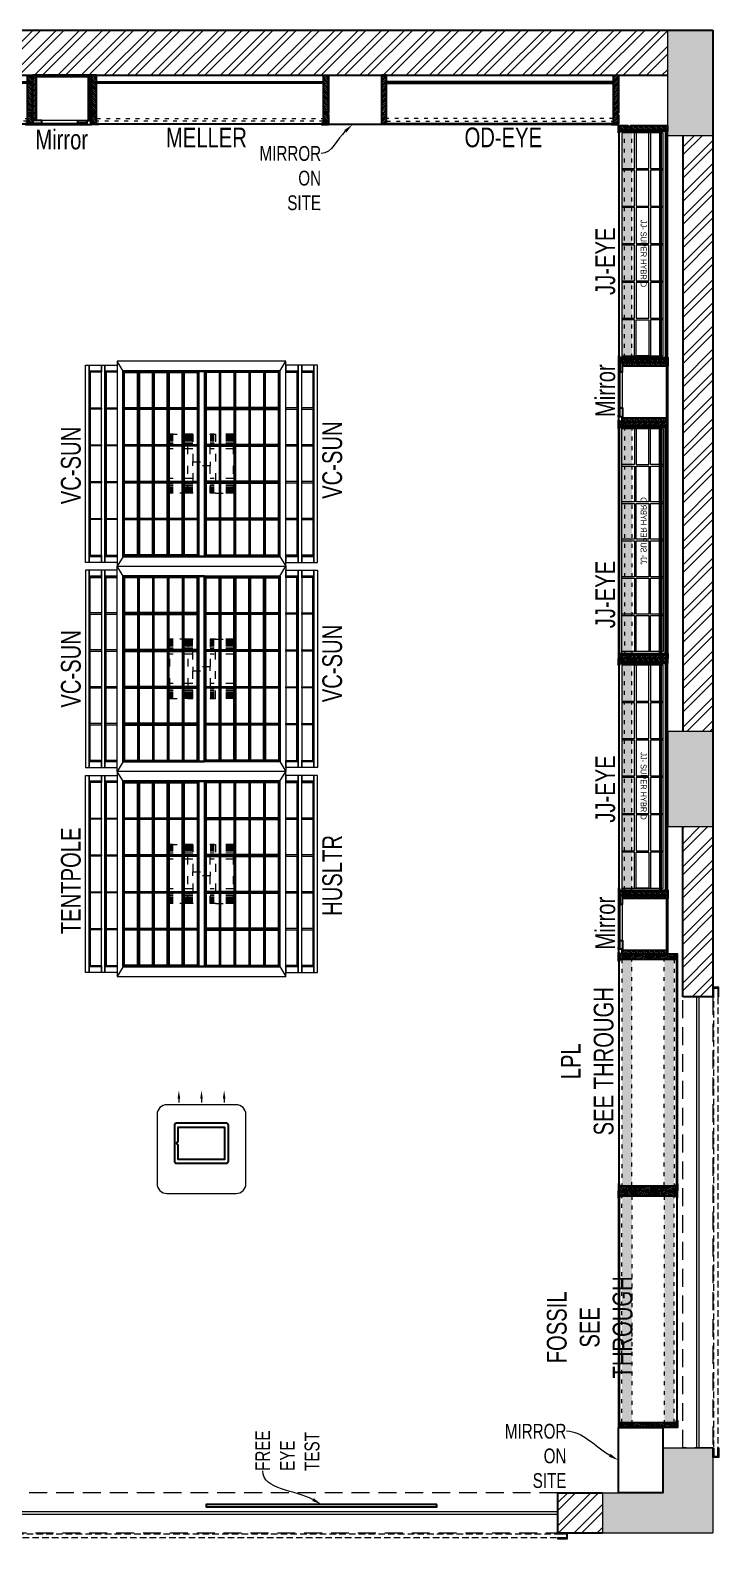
# Model space of a CAD drawing. Header units: feet. Extents: x 2963186 to 2977669, y -5470406 to -5462756.
# Drawn here: x 2974179 to 2977669, y -5470406 to -5462756 of the extents above; entities that cross this region are included whole.
import ezdxf
from ezdxf import colors
from ezdxf.entities.mleader import LeaderData, LeaderLine
from ezdxf.math import Vec2, Vec3

# ---------------------------------------------------------------- set-up
doc = ezdxf.new("R2010")
doc.units = ezdxf.units.FT
doc.header["$LTSCALE"] = 33
doc.header["$MEASUREMENT"] = 0
for name, pattern in [('a_p6_plan_L18$0$HIDDEN', [0.375, 0.25, -0.125]), ('ACAD_ISO03W100', [30, 12, -18]), ('HIDDENX2', [0.75, 0.5, -0.25])]:
    doc.linetypes.add(name, pattern=pattern)
for name, color, linetype, lineweight in [('A-Glazing', 4, 'Continuous', 20), ('A-shutter', 8, 'Continuous', 18), ('beam', 90, 'Continuous', 9), ('Column', 243, 'Continuous', 9), ('LENS-DIM', 252, 'Continuous', 5), ('LENS-PARTITION', 21, 'Continuous', 25), ('LENS-TEXT', 31, 'Continuous', 5), ('LENS_DIMENSION', 193, 'Continuous', 0), ('LENS_TEXT', 31, 'Continuous', 5), ('LK-FF&E FLOOR', 1, 'Continuous', 9), ('LK-FF&E WALL', 1, 'Continuous', 9), ('LN-ELEVATION-1', 81, 'Continuous', 25), ('LN-ELEVATION-2', 103, 'Continuous', 20), ('LN-ELEVATION-3', 125, 'Continuous', 18), ('LN-ELEVATION-4', 145, 'Continuous', 13), ('LN-ELEVATION-5', 167, 'Continuous', 5), ('LN-HATCH', 251, 'Continuous', 0), ('PLANO-TXT', 252, 'Continuous', 5), ('rolling shutter', 1, 'Continuous', 5)]:
    doc.layers.add(name, color=color, linetype=linetype, lineweight=lineweight)
doc.layers.add('A-WALL', color=1, linetype='Continuous')
doc.styles.add('LK TXT', font='GILC____.TTF', dxfattribs={"height": 100})
doc.styles.get("Standard").update_dxf_attribs({"font": 'GILC____.TTF'})
pattern_1 = [(45, (-583869.1914, 43752.887), (3.31456304, 12.1533978), [15.625, -3.125, 0, -3.125])]
pattern_2 = [(45, (0, 0), (1.683798, 6.173926), [7.9375, -1.5875, 0, -1.5875])]

# ---------------------------------------------------------------- blocks, each defined once
blk = doc.blocks.new('MIRROR')
at = {"layer": 'LN-HATCH', "ltscale": 0.5}
h = blk.add_hatch(dxfattribs=at)
h.set_pattern_fill('ANSI31', color=256, scale=2)
h.set_pattern_definition([(45, (4060433.7416, 1708720.787), (-4.4901280605, 4.4901280605), [])])
h.paths.add_polyline_path([(212.9, 101.3), (230.9, 101.3), (230.9, -127.7), (212.9, -127.7)])
h.paths.add_polyline_path([(230.9, 95.3), (494.9, 95.3), (494.9, 101.3), (230.9, 101.3)])
h.paths.add_polyline_path([(512.9, 101.3), (494.9, 101.3), (494.9, -127.7), (512.9, -127.7)])
at = {"layer": 'Defpoints'}
blk.add_lwpolyline([(512.9, 101.3), (212.9, 101.3), (212.9, -148.7), (512.9, -148.7)], close=True, dxfattribs=at)
at = {"layer": 'LN-ELEVATION-1'}
for points in [[(212.9, 101.3), (230.9, 101.3), (230.9, -127.7), (212.9, -127.7)], [(230.9, 95.3), (494.9, 95.3), (494.9, 101.3), (230.9, 101.3)], [(512.9, 101.3), (494.9, 101.3), (494.9, -127.7), (512.9, -127.7)], [(259.9, -141.7), (259.9, -127.7), (214.9, -127.7), (214.9, -148.7), (223.9, -148.7), (223.9, -147.2), (216.4, -147.2), (216.4, -141.7)], [(442.9, -141.7), (442.9, -127.7), (487.9, -127.7), (487.9, -148.7), (478.9, -148.7), (478.9, -147.2), (486.4, -147.2), (486.4, -141.7)], [(504.9, -148.7), (504.9, -147.2), (509.4, -147.2), (509.4, -129.2), (487.9, -129.2), (487.9, -127.7), (510.9, -127.7), (510.9, -148.7)]]:
    blk.add_lwpolyline(points, close=True, dxfattribs=at)
at = {"layer": 'LN-ELEVATION-2', "color": 4, "lineweight": 0}
blk.add_lwpolyline([(216.4, -141.7), (486.4, -141.7), (486.4, -147.2), (216.4, -147.2)], close=True, dxfattribs=at)
at = {"layer": 'LN-ELEVATION-2'}
blk.add_lwpolyline([(259.9, -141.7), (442.9, -141.7), (442.9, -127.7), (259.9, -127.7)], close=True, dxfattribs=at)
at = {"layer": 'LN-ELEVATION-4', "ltscale": 0.5}
blk.add_line((478.9, -148.7), (223.9, -148.7), dxfattribs=at)
blk = doc.blocks.new('JJ SHD 1200')
at = {"layer": 'LN-ELEVATION-5'}
h = blk.add_hatch(color=177, dxfattribs=at)
h.dxf.hatch_style = 1
h.paths.add_polyline_path([(1182, 68), (32, 68), (32, 18), (1182, 18)])
at = {"layer": 'LN-HATCH', "ltscale": 0.5}
h = blk.add_hatch(dxfattribs=at)
h.set_pattern_fill('ANSI31', color=256, scale=2)
h.set_pattern_definition([(45, (4097602.2716, 1708830.267), (-4.4901280605, 4.4901280605), [])])
h.paths.add_polyline_path([(1207, 250), (1207, 60), (1201, 60), (1201, 50), (1207, 50), (1207, 6), (1182, 6), (1182, 250)])
h.paths.add_polyline_path([(32, 210), (1182, 210), (1182, 216), (32, 216)])
h.paths.add_polyline_path([(1172, 6), (1172, 0), (1207, 0), (1207, 6)])
h.paths.add_polyline_path([(7, 250), (7, 60), (13, 60), (13, 50), (7, 50), (7, 6), (32, 6), (32, 250)])
h.paths.add_polyline_path([(42, 6), (42, 0), (7, 0), (7, 6)])
at = {"layer": 'LN-ELEVATION-1', "ltscale": 0.5}
for points in [[(7, 250), (7, 60), (13, 60), (13, 50), (7, 50), (7, 6), (25, 6), (25, 250)], [(7, 250), (7, 60), (13, 60), (13, 50), (7, 50), (7, 6), (32, 6), (32, 250)], [(25, 238), (1189, 238), (1189, 244), (25, 244)], [(1207, 250), (1207, 60), (1201, 60), (1201, 50), (1207, 50), (1207, 6), (1182, 6), (1182, 250)], [(1207, 250), (1207, 60), (1201, 60), (1201, 50), (1207, 50), (1207, 6), (1189, 6), (1189, 250)], [(32, 210), (1182, 210), (1182, 216), (32, 216)], [(42, 6), (42, 0), (7, 0), (7, 6)], [(42, 6), (42, 0), (7, 0), (7, 6)], [(1172, 6), (1172, 0), (1207, 0), (1207, 6)], [(1172, 6), (1172, 0), (1207, 0), (1207, 6)]]:
    blk.add_lwpolyline(points, close=True, dxfattribs=at)
at = {"layer": 'LN-ELEVATION-3', "ltscale": 0.5}
for p, q in [((1189, 250), (25, 250)), ((1182, 250), (32, 250)), ((1172, 6), (42, 6)), ((1172, 6), (42, 6)), ((42, 0), (1172, 0)), ((42, 0), (1172, 0))]:
    blk.add_line(p, q, dxfattribs=at)
for points in [[(1172, 226), (42, 226), (42, 18), (1172, 18)], [(223.7, 226), (42, 226), (42, 162), (223.7, 162)], [(223.7, 154), (42, 154), (42, 90), (223.7, 90)], [(413.3, 226), (231.7, 226), (231.7, 162), (413.3, 162)], [(413.3, 154), (231.7, 154), (231.7, 90), (413.3, 90)], [(603, 226), (421.3, 226), (421.3, 162), (603, 162)], [(603, 154), (421.3, 154), (421.3, 90), (603, 90)], [(792.7, 226), (611, 226), (611, 162), (792.7, 162)], [(792.7, 154), (611, 154), (611, 90), (792.7, 90)], [(982.3, 226), (800.7, 226), (800.7, 162), (982.3, 162)], [(982.3, 154), (800.7, 154), (800.7, 90), (982.3, 90)], [(1172, 226), (990.3, 226), (990.3, 162), (1172, 162)], [(1172, 90), (990.3, 90), (990.3, 154), (1172, 154)], [(223.7, 82), (42, 82), (42, 18), (223.7, 18)], [(413.3, 82), (231.7, 82), (231.7, 18), (413.3, 18)], [(603, 82), (421.3, 82), (421.3, 18), (603, 18)], [(792.7, 82), (611, 82), (611, 18), (792.7, 18)], [(982.3, 82), (800.7, 82), (800.7, 18), (982.3, 18)], [(1172, 82), (990.3, 82), (990.3, 18), (1172, 18)]]:
    blk.add_lwpolyline(points, close=True, dxfattribs=at)
at = {"layer": 'LN-ELEVATION-4', "linetype": 'ACAD_ISO03W100', "ltscale": 0.05}
for points in [[(1182, 68), (32, 68), (32, 18), (1182, 18)], [(1182, 30), (32, 30), (32, 18), (1182, 18)]]:
    blk.add_lwpolyline(points, close=True, dxfattribs=at)
at = {"layer": 'LK-FF&E WALL', "ltscale": 0.5, "insert": (482.5, 142.3), "char_height": 30, "attachment_point": 1}
blk.add_mtext_dynamic_manual_height_columns('\\pt120;JJ- SUPER HYBRID', width=526.835, gutter_width=500, heights=[0], dxfattribs=at)
blk = doc.blocks.new('JJ STSH 1200')
at = {"layer": 'LN-HATCH', "ltscale": 0.5}
h = blk.add_hatch(dxfattribs=at)
h.set_pattern_fill('ANSI36', color=256, scale=50)
h.set_pattern_definition(pattern_1)
h.paths.add_polyline_path([(-565, 294), (-565, 300), (-600, 300), (-600, 294)])
h = blk.add_hatch(dxfattribs=at)
h.set_pattern_fill('ANSI36', color=256, scale=50)
h.set_pattern_definition(pattern_1)
h.paths.add_polyline_path([(-575, 294), (-600, 294), (-600, 250), (-600, 240), (-600, 6), (-575, 6)])
h = blk.add_hatch(dxfattribs=at)
h.set_pattern_fill('ANSI36', color=256)
h.set_pattern_definition(pattern_2)
h.paths.add_polyline_path([(575, 282), (-575, 282), (-575, 232), (575, 232)])
h = blk.add_hatch(dxfattribs=at)
h.set_pattern_fill('ANSI36', color=256, scale=50)
h.set_pattern_definition(pattern_1)
h.paths.add_polyline_path([(565, 294), (565, 300), (600, 300), (600, 294)])
h = blk.add_hatch(dxfattribs=at)
h.set_pattern_fill('ANSI36', color=256, scale=50)
h.set_pattern_definition(pattern_1)
h.paths.add_polyline_path([(600, 240), (600, 250), (600, 294), (575, 294), (575, 6), (600, 6)])
h = blk.add_hatch(dxfattribs=at)
h.set_pattern_fill('ANSI36', color=256, scale=50)
h.set_pattern_definition(pattern_1)
h.paths.add_polyline_path([(-565, 6), (-565, 0), (-600, 0), (-600, 6)])
h = blk.add_hatch(dxfattribs=at)
h.set_pattern_fill('ANSI36', color=256)
h.set_pattern_definition(pattern_2)
h.paths.add_polyline_path([(575, 68), (-575, 68), (-575, 18), (575, 18)])
h = blk.add_hatch(dxfattribs=at)
h.set_pattern_fill('ANSI36', color=256, scale=50)
h.set_pattern_definition(pattern_1)
h.paths.add_polyline_path([(565, 6), (565, 0), (600, 0), (600, 6)])
at = {"layer": 'LN-ELEVATION-1', "ltscale": 0.5}
for points in [[(-565, 294), (-565, 300), (-600, 300), (-600, 294)], [(-600, 6), (-600, 240), (-600, 240), (-600, 250), (-600, 250), (-600, 294), (-575, 294), (-575, 6)], [(565, 294), (565, 300), (600, 300), (600, 294)], [(600, 6), (600, 240), (600, 240), (600, 250), (600, 250), (600, 294), (575, 294), (575, 6)], [(-565, 6), (-565, 0), (-600, 0), (-600, 6)], [(565, 6), (565, 0), (600, 0), (600, 6)]]:
    blk.add_lwpolyline(points, close=True, dxfattribs=at)
at = {"layer": 'LN-ELEVATION-3', "ltscale": 0.5}
for p, q in [((-565, 300), (565, 300)), ((565, 294), (-565, 294)), ((575, 6), (-575, 6)), ((565, 6), (-565, 6)), ((-565, 0), (565, 0))]:
    blk.add_line(p, q, dxfattribs=at)
at = {"layer": 'LN-ELEVATION-4', "linetype": 'ACAD_ISO03W100', "ltscale": 0.05}
for points in [[(575, 232), (-575, 232), (-575, 282), (575, 282)], [(575, 68), (-575, 68), (-575, 18), (575, 18)]]:
    blk.add_lwpolyline(points, close=True, dxfattribs=at)
blk = doc.blocks.new('*U43')
at = {"layer": 'A-shutter', "color": 5, "ltscale": 10}
for points in [[(41037544.2, -1561539.2), (41037544.2, -1561544.2), (41037499.2, -1561544.2), (41037499.2, -1561564.2), (41037544.2, -1561564.2), (41037544.2, -1561569.2), (41037494.2, -1561569.2), (41037494.2, -1561539.2)], [(41041278, -1561539.2), (41041278, -1561544.2), (41041323, -1561544.2), (41041323, -1561564.2), (41041278, -1561564.2), (41041278, -1561569.2), (41041328, -1561569.2), (41041328, -1561539.2)]]:
    blk.add_lwpolyline(points, close=True, dxfattribs=at)
at = {"layer": 'A-shutter', "color": 5, "linetype": 'HIDDENX2', "ltscale": 2}
blk.add_lwpolyline([(41037499.2, -1561544.2), (41037499.2, -1561564.2), (41041323, -1561564.2), (41041323, -1561544.2)], close=True, dxfattribs=at)
blk = doc.blocks.new('*U46')
at = {"layer": 'A-shutter', "color": 5, "ltscale": 10}
for points in [[(41037544.2, -1561539.2), (41037544.2, -1561544.2), (41037499.2, -1561544.2), (41037499.2, -1561564.2), (41037544.2, -1561564.2), (41037544.2, -1561569.2), (41037494.2, -1561569.2), (41037494.2, -1561539.2)], [(41039830.2, -1561539.2), (41039830.2, -1561544.2), (41039875.2, -1561544.2), (41039875.2, -1561564.2), (41039830.2, -1561564.2), (41039830.2, -1561569.2), (41039880.2, -1561569.2), (41039880.2, -1561539.2)]]:
    blk.add_lwpolyline(points, close=True, dxfattribs=at)
at = {"layer": 'A-shutter', "color": 5, "linetype": 'HIDDENX2', "ltscale": 2}
blk.add_lwpolyline([(41037499.2, -1561544.2), (41037499.2, -1561564.2), (41039875.2, -1561564.2), (41039875.2, -1561544.2)], close=True, dxfattribs=at)
blk = doc.blocks.new('A$Ccaeba2c0')
at = {"layer": 'Column'}
h = blk.add_hatch(color=8, dxfattribs=at)
h.dxf.hatch_style = 1
h.paths.add_polyline_path([(0, 431.8), (-254, 431.8), (-254, 0), (0, 0)])
h.paths.add_polyline_path([(0, 4064), (-228.6, 4064), (-228.6, 3581.4), (0, 3581.4)])
h.paths.add_polyline_path([(0, 7620), (-228.6, 7620), (-228.6, 7086.6), (0, 7086.6)])
h.paths.add_polyline_path([(-4648.2, 7620), (-4978.4, 7620), (-4978.4, 6985), (-4648.2, 6985)])
h.paths.add_polyline_path([(-9398, 7620), (-9728.2, 7620), (-9728.2, 6985), (-9398, 6985)])
h.paths.add_polyline_path([(-14173.2, 7620), (-14452.6, 7620), (-14452.6, 7086.6), (-14173.2, 7086.6)])
h.paths.add_polyline_path([(-14173.2, 4089.4), (-14452.6, 4089.4), (-14452.6, 3606.8), (-14173.2, 3606.8)])
h.paths.add_polyline_path([(-14020.8, 203.2), (-14249.4, 203.2), (-14249.4, 433.2), (-14452.6, 433.2), (-14452.6, 0), (-14020.8, 0)])
h.paths.add_polyline_path([(-9499.6, 660.4), (-9829.8, 660.4), (-9829.8, 0), (-9499.6, 0)])
h.paths.add_polyline_path([(-4749.8, 660.4), (-5080, 660.4), (-5080, 0), (-4749.8, 0)])
h = blk.add_hatch(color=8, dxfattribs=at)
h.dxf.hatch_style = 1
h.paths.add_polyline_path([(-254, 203.2), (-558.8, 203.2), (-558.8, 0), (-254, 0)])
at = {"layer": 'LN-HATCH'}
h = blk.add_hatch(dxfattribs=at)
h.set_pattern_fill('ANSI32', color=256, scale=222)
h.set_pattern_definition([(45, (-2980819.12, 5460944.15), (-58.8666395, 58.8666395), []), (45, (-2980779.87, 5460944.15), (-58.8666395, 58.8666395), [])])
h.paths.add_polyline_path([(-9728.2, 7620), (-14173.2, 7620), (-14173.2, 7391.4), (-9728.2, 7391.4)])
h.paths.add_polyline_path([(-4978.4, 7620), (-9398, 7620), (-9398, 7391.4), (-4978.4, 7391.4)])
h.paths.add_polyline_path([(-228.6, 7620), (-4648.2, 7620), (-4648.2, 7391.4), (-228.6, 7391.4)])
h.paths.add_polyline_path([(0, 7086.6), (-152.4, 7086.6), (-152.4, 4064), (0, 4064)])
h.paths.add_polyline_path([(0, 3581.4), (-152.4, 3581.4), (-152.4, 2717.8), (0, 2717.8)])
h.paths.add_polyline_path([(-14249.4, 7086.6), (-14452.6, 7086.6), (-14452.6, 4089.4), (-14249.4, 4089.4)])
h.paths.add_polyline_path([(-14249.4, 3606.8), (-14452.6, 3606.8), (-14452.6, 2717.8), (-14249.4, 2717.8)])
h.paths.add_polyline_path([(-9271, 203.2), (-9499.6, 203.2), (-9499.6, 0), (-9271, 0)])
h.paths.add_polyline_path([(-9829.8, 203.2), (-10033, 203.2), (-10033, 0), (-9829.8, 0)])
h.paths.add_polyline_path([(-4521.2, 203.2), (-4749.8, 203.2), (-4749.8, 0), (-4521.2, 0)])
h.paths.add_polyline_path([(-5080, 203.2), (-5308.6, 203.2), (-5308.6, 0), (-5080, 0)])
h.paths.add_polyline_path([(-558.8, 203.2), (-787.4, 203.2), (-787.4, 0), (-558.8, 0)])
at = {"layer": 'A-WALL'}
for p, q in [((-14452.6, 7620), (0, 7620)), ((0, 7620), (0, 2717.8)), ((-4648.2, 7391.4), (-228.6, 7391.4)), ((-152.4, 7086.6), (-152.4, 4064)), ((-152.4, 2717.8), (-152.4, 3581.4)), ((0, 2717.8), (-152.4, 2717.8)), ((-787.4, 203.2), (-787.4, 0)), ((-787.4, 203.2), (-558.8, 203.2)), ((-787.4, 0), (-558.8, 0))]:
    blk.add_line(p, q, dxfattribs=at)
at = {"layer": 'beam', "linetype": 'a_p6_plan_L18$0$HIDDEN', "lineweight": 5, "ltscale": 11}
for points in [[(0, 431.8), (-152.4, 431.8), (-152.4, 2717.8), (0, 2717.8)], [(-787.4, 203.2), (-4521.2, 203.2), (-4521.2, 0), (-787.4, 0)]]:
    blk.add_lwpolyline(points, close=True, dxfattribs=at)
at = {"layer": 'Column'}
for p, q in [((-228.6, 7086.6), (-228.6, 7620)), ((-228.6, 7086.6), (0, 7086.6)), ((0, 4064), (-228.6, 4064)), ((-228.6, 4064), (-228.6, 3581.4)), ((-228.6, 3581.4), (0, 3581.4)), ((-254, 431.8), (0, 431.8)), ((-254, 431.8), (-254, 203.2)), ((0, 431.8), (0, 0)), ((-558.8, 203.2), (-558.8, 0)), ((-558.8, 203.2), (-254, 203.2)), ((-558.8, 0), (0, 0))]:
    blk.add_line(p, q, dxfattribs=at)
at = {"layer": 'rolling shutter', "color": 2, "xscale": -1, "rotation": 90}
blk.add_blockref('*U46', (-1561539.2, 41040262), dxfattribs=at)
at = {"layer": 'rolling shutter', "color": 2, "xscale": -1}
blk.add_blockref('*U43', (41036756.8, 1561539.2), dxfattribs=at)
blk = doc.blocks.new('ffgd')
at = {"layer": 'LN-ELEVATION-4', "linetype": 'ACAD_ISO03W100', "ltscale": 0.1}
blk.add_lwpolyline([(0, 47.3), (0, -41.5), (-20, -41.5), (-20, 47.3)], close=True, dxfattribs=at)
at = {"layer": 'LN-ELEVATION-5', "linetype": 'ACAD_ISO03W100', "ltscale": 0.1}
for p, q in [((-159.9, 165.7), (-159.9, 47.3)), ((-159.7, 165.7), (-159.7, 47.3)), ((-159.4, 165.7), (-159.4, 47.3)), ((-159, 165.7), (-159, 47.3)), ((-158.5, 165.7), (-158.5, 47.3)), ((-157.9, 165.7), (-157.9, 47.3)), ((-157.1, 165.7), (-157.1, 47.3)), ((-156.1, 165.7), (-156.1, 47.3)), ((-154.1, 165.7), (-154.1, 47.3)), ((-151.1, 165.7), (-151.1, 47.3)), ((-146.1, 165.7), (-146.1, 47.3)), ((-141.1, 165.7), (-141.1, 47.3)), ((-135.1, 165.7), (-135.1, 47.3)), ((-128.1, 165.7), (-128.1, 47.3)), ((-120.1, 165.7), (-120.1, 47.3)), ((-111.1, 165.7), (-111.1, 47.3)), ((-102.1, 165.7), (-102.1, 47.3)), ((-85, 165.7), (-85, 47.3)), ((65, 165.7), (65, 47.3)), ((82.1, 165.7), (82.1, 47.3)), ((91.1, 165.7), (91.1, 47.3)), ((100.1, 165.7), (100.1, 47.3)), ((108.1, 165.7), (108.1, 47.3)), ((115.1, 165.7), (115.1, 47.3)), ((121.1, 165.7), (121.1, 47.3)), ((126.1, 165.7), (126.1, 47.3)), ((131.1, 165.7), (131.1, 47.3)), ((134.1, 165.7), (134.1, 47.3)), ((136.1, 165.7), (136.1, 47.3)), ((137.1, 165.7), (137.1, 47.3)), ((137.9, 165.7), (137.9, 47.3)), ((138.5, 165.7), (138.5, 47.3)), ((139, 165.7), (139, 47.3)), ((139.4, 165.7), (139.4, 47.3)), ((139.7, 165.7), (139.7, 47.3)), ((139.9, 165.7), (139.9, 47.3)), ((-159.9, -41.5), (-159.9, -159.9)), ((-159.7, -41.5), (-159.7, -159.9)), ((-159.4, -41.5), (-159.4, -159.9)), ((-159, -41.5), (-159, -159.9)), ((-158.5, -41.5), (-158.5, -159.9)), ((-157.9, -41.5), (-157.9, -159.9)), ((-157.1, -41.5), (-157.1, -159.9)), ((-156.1, -41.5), (-156.1, -159.9)), ((-154.1, -41.5), (-154.1, -159.9)), ((-151.1, -41.5), (-151.1, -159.9)), ((-146.1, -41.5), (-146.1, -159.9)), ((-141.1, -41.5), (-141.1, -159.9)), ((-135.1, -41.5), (-135.1, -159.9)), ((-128.1, -41.5), (-128.1, -159.9)), ((-120.1, -41.5), (-120.1, -159.9)), ((-111.1, -41.5), (-111.1, -159.9)), ((-102.1, -41.5), (-102.1, -159.9)), ((-85, -41.5), (-85, -159.9)), ((65, -41.5), (65, -159.9)), ((82.1, -41.5), (82.1, -159.9)), ((91.1, -41.5), (91.1, -159.9)), ((100.1, -41.5), (100.1, -159.9)), ((108.1, -41.5), (108.1, -159.9)), ((115.1, -41.5), (115.1, -159.9)), ((121.1, -41.5), (121.1, -159.9)), ((126.1, -41.5), (126.1, -159.9)), ((131.1, -41.5), (131.1, -159.9)), ((134.1, -41.5), (134.1, -159.9)), ((136.1, -41.5), (136.1, -159.9)), ((137.1, -41.5), (137.1, -159.9)), ((137.9, -41.5), (137.9, -159.9)), ((138.5, -41.5), (138.5, -159.9)), ((139, -41.5), (139, -159.9)), ((139.4, -41.5), (139.4, -159.9)), ((139.7, -41.5), (139.7, -159.9)), ((139.9, -41.5), (139.9, -159.9))]:
    blk.add_line(p, q, dxfattribs=at)
for points in [[(140, 73), (140, 165.7), (-160, 165.7), (-160, 73)], [(140, -67.1), (140, -159.9), (-160, -159.9), (-160, -67.1)]]:
    blk.add_lwpolyline(points, dxfattribs=at)
for points in [[(140, 73), (140, 47.3), (-160, 47.3), (-160, 73)], [(140, -41.5), (140, -67.1), (-160, -67.1), (-160, -41.5)]]:
    blk.add_lwpolyline(points, close=True, dxfattribs=at)
blk = doc.blocks.new('EURO 1040 x 1175')
at = {"layer": 'LN-ELEVATION-1'}
for points in [[(-470, -327.4), (470, -327.4), (470, 467.6), (-470, 467.6)], [(-470, 85.1), (470, 85.1), (470, 467.6), (-470, 467.6)], [(-283.2, 85.1), (-277.2, 85.1), (-277.2, 467.6), (-283.2, 467.6)], [(-96.4, 85.1), (-90.4, 85.1), (-90.4, 467.6), (-96.4, 467.6)], [(90.4, 85.1), (96.4, 85.1), (96.4, 467.6), (90.4, 467.6)], [(277.2, 85.1), (283.2, 85.1), (283.2, 467.6), (277.2, 467.6)], [(-470, 386.6), (-283.2, 386.6), (-283.2, 392.6), (-470, 392.6)], [(-277.2, 386.6), (-96.4, 386.6), (-96.4, 392.6), (-277.2, 392.6)], [(-90.4, 386.6), (90.4, 386.6), (90.4, 392.6), (-90.4, 392.6)], [(96.4, 386.6), (277.2, 386.6), (277.2, 392.6), (96.4, 392.6)], [(283.2, 386.6), (470, 386.6), (470, 392.6), (283.2, 392.6)], [(-470, 311.2), (-283.2, 311.2), (-283.2, 317.2), (-470, 317.2)], [(-277.2, 311.2), (-96.4, 311.2), (-96.4, 317.2), (-277.2, 317.2)], [(-90.4, 311.2), (90.4, 311.2), (90.4, 317.2), (-90.4, 317.2)], [(96.4, 311.2), (277.2, 311.2), (277.2, 317.2), (96.4, 317.2)], [(283.2, 311.2), (470, 311.2), (470, 317.2), (283.2, 317.2)], [(-470, 235.8), (-283.2, 235.8), (-283.2, 241.8), (-470, 241.8)], [(-277.2, 235.8), (-96.4, 235.8), (-96.4, 241.8), (-277.2, 241.8)], [(-90.4, 235.8), (90.4, 235.8), (90.4, 241.8), (-90.4, 241.8)], [(96.4, 235.8), (277.2, 235.8), (277.2, 241.8), (96.4, 241.8)], [(283.2, 235.8), (470, 235.8), (470, 241.8), (283.2, 241.8)], [(-470, 160.4), (-283.2, 160.4), (-283.2, 166.4), (-470, 166.4)], [(-277.2, 160.4), (-96.4, 160.4), (-96.4, 166.4), (-277.2, 166.4)], [(-90.4, 160.4), (90.4, 160.4), (90.4, 166.4), (-90.4, 166.4)], [(96.4, 160.4), (277.2, 160.4), (277.2, 166.4), (96.4, 166.4)], [(283.2, 160.4), (470, 160.4), (470, 166.4), (283.2, 166.4)], [(-470, 85.1), (470, 85.1), (470, 55.1), (-470, 55.1)], [(-470, 55.1), (470, 55.1), (470, -327.4), (-470, -327.4)], [(-283.2, 55.1), (-277.2, 55.1), (-277.2, -327.4), (-283.2, -327.4)], [(-96.4, 55.1), (-90.4, 55.1), (-90.4, -327.4), (-96.4, -327.4)], [(90.4, 55.1), (96.4, 55.1), (96.4, -327.4), (90.4, -327.4)], [(277.2, 55.1), (283.2, 55.1), (283.2, -327.4), (277.2, -327.4)], [(-470, -20.3), (-283.2, -20.3), (-283.2, -26.3), (-470, -26.3)], [(-277.2, -20.3), (-96.4, -20.3), (-96.4, -26.3), (-277.2, -26.3)], [(-90.4, -20.3), (90.4, -20.3), (90.4, -26.3), (-90.4, -26.3)], [(96.4, -20.3), (277.2, -20.3), (277.2, -26.3), (96.4, -26.3)], [(283.2, -20.3), (470, -20.3), (470, -26.3), (283.2, -26.3)], [(-470, -95.7), (-283.2, -95.7), (-283.2, -101.7), (-470, -101.7)], [(-277.2, -95.7), (-96.4, -95.7), (-96.4, -101.7), (-277.2, -101.7)], [(-90.4, -95.7), (90.4, -95.7), (90.4, -101.7), (-90.4, -101.7)], [(96.4, -95.7), (277.2, -95.7), (277.2, -101.7), (96.4, -101.7)], [(283.2, -95.7), (470, -95.7), (470, -101.7), (283.2, -101.7)], [(-470, -171.1), (-283.2, -171.1), (-283.2, -177.1), (-470, -177.1)], [(-277.2, -171.1), (-96.4, -171.1), (-96.4, -177.1), (-277.2, -177.1)], [(-90.4, -171.1), (90.4, -171.1), (90.4, -177.1), (-90.4, -177.1)], [(96.4, -171.1), (277.2, -171.1), (277.2, -177.1), (96.4, -177.1)], [(283.2, -171.1), (470, -171.1), (470, -177.1), (283.2, -177.1)], [(-470, -246.4), (-283.2, -246.4), (-283.2, -252.4), (-470, -252.4)], [(-277.2, -246.4), (-96.4, -246.4), (-96.4, -252.4), (-277.2, -252.4)], [(-90.4, -246.4), (90.4, -246.4), (90.4, -252.4), (-90.4, -252.4)], [(96.4, -246.4), (277.2, -246.4), (277.2, -252.4), (96.4, -252.4)], [(283.2, -246.4), (470, -246.4), (470, -252.4), (283.2, -252.4)]]:
    blk.add_lwpolyline(points, close=True, dxfattribs=at)
for points in [[(-283.2, 461.6), (-464, 461.6), (-464, 317.2)], [(-96.4, 461.6), (-277.2, 461.6)], [(90.4, 461.6), (-90.4, 461.6)], [(277.2, 461.6), (96.4, 461.6)], [(464, 317.2), (464, 461.6), (283.2, 461.6)], [(-464, 311.2), (-464, 241.8)], [(464, 241.8), (464, 311.2)], [(-464, 235.8), (-464, 166.4)], [(464, 166.4), (464, 235.8)], [(-464, 160.4), (-464, 91.1), (-283.2, 91.1)], [(283.2, 91.1), (464, 91.1), (464, 160.4)], [(-277.2, 91.1), (-96.4, 91.1)], [(-90.4, 91.1), (90.4, 91.1)], [(96.4, 91.1), (277.2, 91.1)], [(-464, -20.3), (-464, 49.1), (-283.2, 49.1)], [(-277.2, 49.1), (-96.4, 49.1)], [(-90.4, 49.1), (90.4, 49.1)], [(96.4, 49.1), (277.2, 49.1)], [(283.2, 49.1), (464, 49.1), (464, -20.3)], [(-464, -95.7), (-464, -26.3)], [(464, -26.3), (464, -95.7)], [(-464, -171.1), (-464, -101.7)], [(464, -101.7), (464, -171.1)], [(-283.2, -321.4), (-464, -321.4), (-464, -177.1)], [(464, -177.1), (464, -321.4), (283.2, -321.4)], [(-96.4, -321.4), (-277.2, -321.4)], [(90.4, -321.4), (-90.4, -321.4)], [(277.2, -321.4), (96.4, -321.4)]]:
    blk.add_lwpolyline(points, dxfattribs=at)
at = {"layer": 'LN-ELEVATION-2'}
blk.add_lwpolyline([(-520, -357.4), (520, -357.4), (520, 497.6), (-520, 497.6)], close=True, dxfattribs=at)
for points in [[(-470, 467.6), (-520, 497.6)], [(470, 467.6), (520, 497.6)], [(-470, -327.4), (-520, -357.4)], [(470, -327.4), (520, -357.4)]]:
    blk.add_lwpolyline(points, dxfattribs=at)
at = {"layer": 'LN-ELEVATION-3'}
for points in [[(-500, 559.6), (500, 559.6), (500, 577.6), (-500, 577.6)], [(-500, 497.6), (-470, 497.6), (-470, 559.6), (-500, 559.6)], [(470, 497.6), (500, 497.6), (500, 559.6), (470, 559.6)], [(-500, -357.4), (-470, -357.4), (-470, -419.4), (-500, -419.4)], [(470, -357.4), (500, -357.4), (500, -419.4), (470, -419.4)], [(-500, -419.4), (500, -419.4), (500, -437.4), (-500, -437.4)]]:
    blk.add_lwpolyline(points, close=True, dxfattribs=at)
at = {"layer": 'LN-ELEVATION-4'}
for points in [[(-500, 639.6), (500, 639.6), (500, 657.6), (-500, 657.6)], [(-500, 577.6), (-470, 577.6), (-470, 639.6), (-500, 639.6)], [(470, 577.6), (500, 577.6), (500, 639.6), (470, 639.6)], [(-470, 497.6), (-464, 497.6), (-464, 559.6), (-470, 559.6)], [(-464, 553.6), (-283.2, 553.6), (-283.2, 559.6), (-464, 559.6)], [(-283.2, 497.6), (-277.2, 497.6), (-277.2, 559.6), (-283.2, 559.6)], [(-277.2, 553.6), (-96.4, 553.6), (-96.4, 559.6), (-277.2, 559.6)], [(-96.4, 497.6), (-90.4, 497.6), (-90.4, 559.6), (-96.4, 559.6)], [(-90.4, 553.6), (90.4, 553.6), (90.4, 559.6), (-90.4, 559.6)], [(90.4, 497.6), (96.4, 497.6), (96.4, 559.6), (90.4, 559.6)], [(96.4, 553.6), (277.2, 553.6), (277.2, 559.6), (96.4, 559.6)], [(277.2, 497.6), (283.2, 497.6), (283.2, 559.6), (277.2, 559.6)], [(283.2, 553.6), (464, 553.6), (464, 559.6), (283.2, 559.6)], [(464, 497.6), (470, 497.6), (470, 559.6), (464, 559.6)], [(-470, -357.4), (-464, -357.4), (-464, -419.4), (-470, -419.4)], [(-283.2, -357.4), (-277.2, -357.4), (-277.2, -419.4), (-283.2, -419.4)], [(-96.4, -357.4), (-90.4, -357.4), (-90.4, -419.4), (-96.4, -419.4)], [(90.4, -357.4), (96.4, -357.4), (96.4, -419.4), (90.4, -419.4)], [(277.2, -357.4), (283.2, -357.4), (283.2, -419.4), (277.2, -419.4)], [(464, -357.4), (470, -357.4), (470, -419.4), (464, -419.4)], [(-500, -437.4), (-470, -437.4), (-470, -499.4), (-500, -499.4)], [(-464, -413.4), (-283.2, -413.4), (-283.2, -419.4), (-464, -419.4)], [(-277.2, -413.4), (-96.4, -413.4), (-96.4, -419.4), (-277.2, -419.4)], [(-90.4, -413.4), (90.4, -413.4), (90.4, -419.4), (-90.4, -419.4)], [(96.4, -413.4), (277.2, -413.4), (277.2, -419.4), (96.4, -419.4)], [(283.2, -413.4), (464, -413.4), (464, -419.4), (283.2, -419.4)], [(470, -437.4), (500, -437.4), (500, -499.4), (470, -499.4)], [(-500, -499.4), (500, -499.4), (500, -517.4), (-500, -517.4)]]:
    blk.add_lwpolyline(points, close=True, dxfattribs=at)
at = {"layer": 'LN-ELEVATION-5'}
for points in [[(-470, 577.6), (-464, 577.6), (-464, 639.6), (-470, 639.6)], [(-464, 633.6), (-283.2, 633.6), (-283.2, 639.6), (-464, 639.6)], [(-283.2, 577.6), (-277.2, 577.6), (-277.2, 639.6), (-283.2, 639.6)], [(-277.2, 633.6), (-96.4, 633.6), (-96.4, 639.6), (-277.2, 639.6)], [(-96.4, 577.6), (-90.4, 577.6), (-90.4, 639.6), (-96.4, 639.6)], [(-90.4, 633.6), (90.4, 633.6), (90.4, 639.6), (-90.4, 639.6)], [(90.4, 577.6), (96.4, 577.6), (96.4, 639.6), (90.4, 639.6)], [(96.4, 633.6), (277.2, 633.6), (277.2, 639.6), (96.4, 639.6)], [(277.2, 577.6), (283.2, 577.6), (283.2, 639.6), (277.2, 639.6)], [(283.2, 633.6), (464, 633.6), (464, 639.6), (283.2, 639.6)], [(464, 577.6), (470, 577.6), (470, 639.6), (464, 639.6)], [(-470, -437.4), (-464, -437.4), (-464, -499.4), (-470, -499.4)], [(-283.2, -437.4), (-277.2, -437.4), (-277.2, -499.4), (-283.2, -499.4)], [(-96.4, -437.4), (-90.4, -437.4), (-90.4, -499.4), (-96.4, -499.4)], [(90.4, -437.4), (96.4, -437.4), (96.4, -499.4), (90.4, -499.4)], [(277.2, -437.4), (283.2, -437.4), (283.2, -499.4), (277.2, -499.4)], [(464, -437.4), (470, -437.4), (470, -499.4), (464, -499.4)], [(-464, -493.4), (-283.2, -493.4), (-283.2, -499.4), (-464, -499.4)], [(-277.2, -493.4), (-96.4, -493.4), (-96.4, -499.4), (-277.2, -499.4)], [(-90.4, -493.4), (90.4, -493.4), (90.4, -499.4), (-90.4, -499.4)], [(96.4, -493.4), (277.2, -493.4), (277.2, -499.4), (96.4, -499.4)], [(283.2, -493.4), (464, -493.4), (464, -499.4), (283.2, -499.4)]]:
    blk.add_lwpolyline(points, close=True, dxfattribs=at)
at = {"layer": 'LENS-DIM'}
blk.add_blockref('ffgd', (10, 67.1), dxfattribs=at)
blk = doc.blocks.new('GREETR 450x450')
at = {"layer": 'LN-ELEVATION-1', "linetype": 'ByBlock', "lineweight": -2}
for p, q in [((481.3, 339.7), (461, 339.7)), ((481.3, 225), (461, 225)), ((481.3, 110.3), (461, 110.3))]:
    blk.add_line(p, q, dxfattribs=at)
at = {"layer": 'LN-ELEVATION-1'}
for points in [[(355.5, 98.3), (355.5, 352.3, 0.414214), (345.5, 362.3), (163.5, 362.3, 0.414214), (153.5, 352.3), (153.5, 98.3, 0.414214), (163.5, 88.3), (345.5, 88.3, 0.414214)], [(264, 342.8), (336.5, 342.8), (336.5, 107.8), (172.5, 107.8), (172.5, 342.8), (245, 342.8, 0.327538), (246.9, 344.2, -0.733799), (262.1, 344.2, 0.327538)]]:
    blk.add_lwpolyline(points, format="xyb", close=True, dxfattribs=at)
at = {"layer": 'LN-ELEVATION-1', "linetype": 'ByBlock', "lineweight": -2}
for points in [[(481.3, 346.4), (481.3, 333.1), (521.3, 339.7)], [(481.3, 231.7), (481.3, 218.3), (521.3, 225)], [(481.3, 116.9), (481.3, 103.6), (521.3, 110.3)]]:
    blk.add_solid(points, dxfattribs=at)
at = {"layer": 'LN-ELEVATION-2'}
blk.add_lwpolyline([(50, 0), (400, 0, 0.414214), (450, 50), (450, 400, 0.414214), (400, 450), (50, 450, 0.414214), (0, 400), (0, 50, 0.414214)], format="xyb", close=True, dxfattribs=at)
blk = doc.blocks.new('JJ SH 1200')
at = {"layer": 'LN-HATCH', "ltscale": 0.5}
h = blk.add_hatch(dxfattribs=at)
h.set_pattern_fill('ANSI31', color=256, scale=2)
h.set_pattern_definition([(45, (4097187.331, 1708800.267), (-4.4901280605, 4.4901280605), [])])
h.paths.add_polyline_path([(792.1, 220), (792.1, 30), (786.1, 30), (786.1, 20), (792.1, 20), (792.1, -24), (767.1, -24), (767.1, 220)])
h.paths.add_polyline_path([(-382.9, 180), (767.1, 180), (767.1, 186), (-382.9, 186)])
h.paths.add_polyline_path([(757.1, -24), (757.1, -30), (792.1, -30), (792.1, -24)])
h.paths.add_polyline_path([(-407.9, 220), (-407.9, 30), (-401.9, 30), (-401.9, 20), (-407.9, 20), (-407.9, -24), (-382.9, -24), (-382.9, 220)])
h.paths.add_polyline_path([(-372.9, -24), (-372.9, -30), (-407.9, -30), (-407.9, -24)])
at = {"layer": 'LN-ELEVATION-1', "ltscale": 0.5}
for points in [[(-407.9, 220), (-407.9, 30), (-401.9, 30), (-401.9, 20), (-407.9, 20), (-407.9, -24), (-382.9, -24), (-382.9, 220)], [(-382.9, 180), (767.1, 180), (767.1, 186), (-382.9, 186)], [(792.1, 220), (792.1, 30), (786.1, 30), (786.1, 20), (792.1, 20), (792.1, -24), (767.1, -24), (767.1, 220)], [(-372.9, -24), (-372.9, -30), (-407.9, -30), (-407.9, -24)], [(757.1, -24), (757.1, -30), (792.1, -30), (792.1, -24)]]:
    blk.add_lwpolyline(points, close=True, dxfattribs=at)
at = {"layer": 'LN-ELEVATION-3', "ltscale": 0.5}
for p, q in [((767.1, 220), (-382.9, 220)), ((757.1, -24), (-372.9, -24)), ((-372.9, -30), (757.1, -30))]:
    blk.add_line(p, q, dxfattribs=at)
at = {"layer": 'LN-ELEVATION-4', "linetype": 'ACAD_ISO03W100', "ltscale": 0.05}
blk.add_lwpolyline([(767.1, 0), (-382.9, 0), (-382.9, -12), (767.1, -12)], close=True, dxfattribs=at)

msp = doc.modelspace()

# ---------------------------------------------------------------- linework, layer by layer
msp.add_lwpolyline([(2976239.6, -5470231.4), (2975071.6, -5470231.4), (2975071.6, -5470243.4), (2976239.6, -5470243.4)], close=True)
at = {"layer": 'A-Glazing'}
for points in [[(2977556.8, -5467657.9), (2977556.8, -5469943.9), (2977568.8, -5469943.9), (2977568.8, -5467657.9)], [(2976851.6, -5470268.1), (2973117.8, -5470268.1), (2973117.8, -5470280.1), (2976851.6, -5470280.1)]]:
    msp.add_lwpolyline(points, close=True, dxfattribs=at)
at = {"layer": 'LENS-PARTITION'}
for points in [[(2975960.4, -5463234.3), (2975690.8, -5463234.3), (2975690.8, -5462984.3), (2975960.4, -5462984.3)], [(2977160.4, -5469841.3), (2977385, -5469841.3), (2977385, -5470172.5), (2977160.4, -5470172.5)]]:
    msp.add_lwpolyline(points, close=True, dxfattribs=at)

# ---------------------------------------------------------------- block references
at = {"layer": 'LENS_DIMENSION'}
msp.add_blockref('A$Ccaeba2c0', (2977639, -5470375.7), dxfattribs=at)
at = {"layer": 'LK-FF&E FLOOR'}
for name, p, rotation in [('EURO 1040 x 1175', (2974977.5, -5464954.3), 270), ('EURO 1040 x 1175', (2974977.5, -5467034.3), 270), ('GREETR 450x450', (2975272.5, -5468654.3), 89.99999999999999)]:
    msp.add_blockref(name, p, dxfattribs=dict(at, rotation=rotation))
at = {"layer": 'LK-FF&E FLOOR', "xscale": -1, "rotation": 270}
msp.add_blockref('EURO 1040 x 1175', (2974977.5, -5465994.3), dxfattribs=at)
at = {"layer": 'LK-FF&E WALL', "xscale": -1}
for p in [(2973782.9, -5463204.3), (2975282.9, -5463204.3)]:
    msp.add_blockref('JJ SH 1200', p, dxfattribs=at)
at = {"layer": 'LK-FF&E WALL'}
for name, p in [('MIRROR', (2973977.9, -5463085.7)), ('JJ SH 1200', (2976368.4, -5463204.3))]:
    msp.add_blockref(name, p, dxfattribs=at)
for name, p, rotation in [('JJ SHD 1200', (2977160.4, -5463234.3), 270), ('MIRROR', (2977309.1, -5464228.4), 270), ('JJ SHD 1200', (2977160.4, -5465934.3), 270), ('MIRROR', (2977309.1, -5466928.4), 270), ('JJ STSH 1200', (2977460.4, -5469241.3), 90.00000000000003)]:
    msp.add_blockref(name, p, dxfattribs=dict(at, rotation=rotation))
at = {"layer": 'LK-FF&E WALL', "xscale": -1}
for name, p, rotation in [('JJ SHD 1200', (2977160.4, -5465948.3), 270), ('JJ STSH 1200', (2977460.4, -5468041.3), 90)]:
    msp.add_blockref(name, p, dxfattribs=dict(at, rotation=rotation))

# ---------------------------------------------------------------- texts
at = {"layer": 'LENS_TEXT', "linetype": 'Continuous', "ltscale": 3, "insert": (2974339.1, -5463310.7), "char_height": 100, "width": 244.677, "attachment_point": 5, "style": 'LK TXT'}
msp.add_mtext('Mirror', dxfattribs=at)
at = {"layer": 'LENS_TEXT', "linetype": 'Continuous', "ltscale": 3, "char_height": 100, "width": 244.677, "attachment_point": 5, "rotation": 90, "style": 'LK TXT'}
for insert in [(2977094.3, -5464583.9), (2977094.3, -5467283.9)]:
    msp.add_mtext('Mirror', dxfattribs=dict(at, insert=insert))
at = {"layer": 'PLANO-TXT', "linetype": 'Continuous', "ltscale": 3, "char_height": 100, "width": 244.677, "attachment_point": 5, "style": 'LK TXT'}
for s, insert in [('MELLER', (2975072.4, -5463300.1)), ('OD-EYE ', (2976576.9, -5463300.1))]:
    msp.add_mtext(s, dxfattribs=dict(at, insert=insert))
at = {"layer": 'PLANO-TXT', "linetype": 'Continuous', "ltscale": 3, "char_height": 100, "attachment_point": 5, "rotation": 90, "style": 'LK TXT'}
for s, insert, width in [('JJ-EYE', (2977094.3, -5463927.5), 244.677), ('VC-SUN', (2974385.9, -5464963.2), 271.785), ('VC-SUN', (2975710.5, -5464935.9), 271.785), ('JJ-EYE', (2977094.3, -5465617.5), 244.677), ('VC-SUN', (2974385.9, -5465994.6), 271.785), ('VC-SUN', (2975710.5, -5465967.3), 271.785), ('JJ-EYE', (2977094.3, -5466603.6), 244.677), ('TENTPOLE', (2974385.9, -5467069.2), 271.785), ('HUSLTR', (2975710.5, -5467041.9), 271.785), ('LPL\\PSEE THROUGH', (2977002.7, -5467984.2), 769.097), ('FOSSIL\\PSEE THROUGH', (2977015.2, -5469333.5), 696.795)]:
    msp.add_mtext(s, dxfattribs=dict(at, insert=insert, width=width))

# ---------------------------------------------------------------- leaders
at = {"layer": 'LENS-TEXT', "color": 0, "linetype": 'Continuous', "ltscale": 3}
ml = msp.add_multileader_mtext('Standard', dxfattribs=at)
ml.set_content('\\pxqr,t3;{\\C0;MIRROR ON SITE}', color=1)
ml.set_leader_properties(color=256, linetype='ByLayer', lineweight=-1)
ml.build(insert=Vec2(0, 0))
ml.multileader.update_dxf_attribs({"leader_type": 2, "dogleg_length": 0.36, "arrow_head_size": 50})
ctx = ml.context
ctx.base_point, ctx.char_height, ctx.arrow_head_size, ctx.landing_gap_size, ctx.plane_origin, ctx.plane_x_axis, ctx.plane_y_axis = Vec3(2975403.6, -5463381.1), 75, 50, 0.09, Vec3(2980728, -5465152.2), Vec3(0.999999, -0.001097), Vec3(0.001097, 0.999999)
ctx.text_align_type = 2
notes = []
notes.append((ctx, [(0, (1, 1, 0), (2975654, -5463381.4), (-0.999999, 0.001097), 0.36, [(1, [(2975812.9, -5463234.3)], 0, [])])]))
ctx.mtext.insert, ctx.mtext.text_direction, ctx.mtext.rotation, ctx.mtext.width, ctx.mtext.alignment, ctx.mtext.flow_direction = Vec3(2975653.5, -5463343.4), Vec3(0.999999, -0.001097), 6.282088, 289.544, 3, 5
ml = msp.add_multileader_mtext('Standard', dxfattribs=at)
ml.set_content('\\pxqr,t3;{\\C0;MIRROR ON SITE}', color=1)
ml.set_leader_properties(color=256, linetype='ByLayer', lineweight=-1)
ml.build(insert=Vec2(0, 0))
ml.multileader.update_dxf_attribs({"leader_type": 2, "dogleg_length": 0.36, "arrow_head_size": 50})
ctx = ml.context
ctx.base_point, ctx.char_height, ctx.arrow_head_size, ctx.landing_gap_size, ctx.plane_origin, ctx.plane_x_axis, ctx.plane_y_axis = Vec3(2976646.7, -5469860.9), 75, 50, 0.09, Vec3(2981971, -5468047.1), Vec3(0.999999, 0.001097), Vec3(-0.001097, 0.999999)
ctx.text_align_type = 2
notes.append((ctx, [(0, (1, 1, 0), (2976897, -5469860.6), (-0.999999, -0.001097), 0.36, [(1, [(2977160.4, -5470006.9)], 0, [])])]))
ctx.mtext.insert, ctx.mtext.text_direction, ctx.mtext.rotation, ctx.mtext.width, ctx.mtext.alignment, ctx.mtext.flow_direction = Vec3(2976896.5, -5469822.6), Vec3(0.999999, 0.001097), 0.001097, 289.544, 3, 5
at = {"layer": 'LENS_TEXT', "color": 1, "linetype": 'Continuous', "ltscale": 3}
ml = msp.add_multileader_mtext('Standard', dxfattribs=at)
ml.set_content('{\\C256;FREE EYE TEST}', color=1)
ml.set_leader_properties(color=256, linetype='ByLayer', lineweight=-1)
ml.build(insert=Vec2(0, 0))
ml.multileader.update_dxf_attribs({"leader_type": 2, "dogleg_length": 0.36, "arrow_head_size": 50})
ctx = ml.context
ctx.base_point, ctx.char_height, ctx.arrow_head_size, ctx.landing_gap_size, ctx.plane_origin, ctx.plane_x_axis, ctx.plane_y_axis = Vec3(2975357.8, -5470061.2), 75, 50, 0.09, Vec3(2973995.4, -5471339), Vec3(0, 1), Vec3(-1, 0)
notes.append((ctx, [(0, (1, 1, 0), (2975357.8, -5470061.6), (0, 1), 0.36, [(1, [(2975655.6, -5470231.4)], 0, [])])]))
ctx.mtext.insert, ctx.mtext.text_direction, ctx.mtext.rotation, ctx.mtext.width, ctx.mtext.flow_direction = Vec3(2975319.8, -5470061.1), Vec3(0, 1), 1.570796, 354.238, 5
for ctx, leaders in notes:
    for number, flags, end, landing, length, lines in leaders:
        leader = LeaderData()
        leader.index, (leader.has_last_leader_line, leader.has_dogleg_vector, leader.attachment_direction) = number, flags
        leader.last_leader_point, leader.dogleg_vector, leader.dogleg_length = Vec3(end), Vec3(landing), length
        for number, points, colour, breaks in lines:
            line = LeaderLine()
            line.index, line.vertices, line.color, line.breaks = number, Vec3.list(points), colors.encode_raw_color(colour), breaks
            leader.lines.append(line)
        ctx.leaders.append(leader)

doc.saveas('drawing.dxf')
